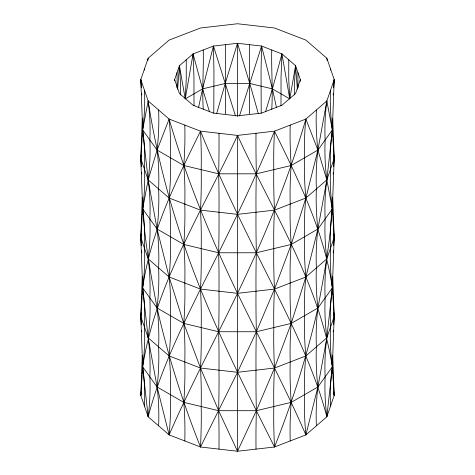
<?xml version="1.0" encoding="UTF-8"?>
<svg xmlns="http://www.w3.org/2000/svg" width="475" height="475" viewBox="0 0 475 475"><rect width="100%" height="100%" fill="white"/><g stroke="black" fill="none" stroke-linecap="round" stroke-linejoin="round"><path stroke-width="0.71" d="M249.5 113.822L249.529 44.674M194.008 105.693L193.954 76.617L193.052 53.918L213.447 46.051L237.5 43.29L261.553 46.051L281.948 53.918L295.575 65.692L300.36 79.58L300.319 81.059L300.36 79.58L295.575 93.468L281.948 105.242L261.553 113.109L237.5 115.87L213.447 113.109L193.052 105.242L179.425 93.468L174.64 79.58L179.425 65.692L193.052 53.918L202.576 88.884L209.398 111.554M294.322 94.964L294.631 80.697L295.575 65.692L297.392 89.205M177.145 87.483L177.033 72.639M271.753 49.988C271.255 69.736 272.977 89.448 271.753 109.179M213.792 113.181L213.952 71.404L213.447 46.051L202.576 88.884L198.52 107.635M288.758 59.808L288.758 79.574L289.762 98.901L272.424 88.884L249.761 83.469L225.239 83.469L202.576 88.884L185.238 98.901L179.425 65.692L177.608 89.205M297.967 72.639L297.855 87.483M297.932 87.756L297.967 86.527M276.48 107.635L272.424 88.884L261.553 46.051L261.048 71.404L261.208 113.181M142.268 118.542L140.796 158.543L142.654 208.911A316.095 253.133 -19 0 1 144.465 248.182A316.095 253.133 -19 0 1 142.666 287.874L140.796 316.457L142.654 366.831A316.095 253.133 -19 0 1 144.465 406.101M142.268 197.499L140.796 237.5L142.654 287.874A316.095 253.133 -19 0 1 144.465 327.144A316.095 253.133 -19 0 1 142.666 366.831L140.796 395.42L148.158 416.783L169.118 434.898L200.492 446.999L237.5 451.25L274.508 446.999L305.882 434.898L326.842 416.783L334.204 395.42L332.732 355.419M142.268 276.456L140.796 316.457L141.318 324.52M141.253 394.084L140.796 395.42L142.268 355.419M141.318 245.563L140.796 237.5L142.654 208.911A316.095 253.133 -19 0 0 144.465 169.225A316.095 253.133 -19 0 0 142.666 129.948L140.796 79.58L148.158 58.217L169.118 40.102L200.492 28.001L237.5 23.75L274.508 28.001L305.882 40.102L326.842 58.217L334.204 79.58L332.346 129.954A316.095 253.133 19 0 0 330.535 169.225A316.095 253.133 19 0 0 332.334 208.911L334.204 237.5L332.346 287.874A316.095 253.133 19 0 0 330.535 327.144A316.095 253.133 19 0 0 332.334 366.831L334.204 395.42L333.747 394.084M295.575 65.692L289.762 98.901L281.948 53.918L281.046 76.617L280.992 105.693M333.207 94.976L333.302 93.51M333.682 87.643L334.204 79.58L326.842 100.949L317.906 150.082L305.882 198.022L291.228 244.441L274.508 289.079L256.363 331.74L237.5 372.293L200.492 446.999C182.537 401.832 167.794 355.425 157.094 307.996C150.361 271.676 143.183 235.054 142.654 198.022A316.095 258.091 0 0 1 142.726 199.874M333.207 173.933L333.302 172.467M333.682 166.606L334.204 158.543L332.732 118.542M333.207 252.896L333.349 250.693M333.682 245.563L334.204 237.5L332.732 197.499M333.207 331.853L333.302 330.386M333.682 324.52L334.204 316.457L332.732 276.456M300.248 80.809L300.36 79.58M147.915 60.42L148.158 58.217M141.318 87.643L140.796 79.58L148.158 100.949L169.118 119.059L200.492 131.165C222.365 185.078 248.413 237.126 274.508 289.079C294.868 330.351 315.139 372.085 326.842 416.783L332.346 366.831L334.204 316.457L332.346 287.874A316.095 253.133 19 0 1 330.535 248.182A316.095 253.133 19 0 1 332.334 208.911L334.204 158.543L332.346 129.954A316.095 253.133 19 0 1 330.535 90.268M193.052 53.918L185.238 98.901L186.242 79.574L186.242 59.808M332.274 199.874A316.095 258.091 0 0 1 332.358 198.022C331.799 235.054 324.645 271.676 317.906 307.996C307.206 355.425 292.463 401.832 274.508 446.999C248.413 395.046 222.365 342.992 200.492 289.079C176.296 228.493 157.997 165.502 148.158 100.949L142.654 129.954L140.796 158.543L141.318 166.606M332.274 120.917A316.095 258.091 0 0 1 332.358 119.059L332.346 129.954L326.842 179.906L317.906 229.039L305.882 276.978L291.228 323.404L274.508 368.042L256.363 410.697L237.5 451.25L218.637 410.697L200.492 368.042L183.772 323.404L169.118 276.978L157.094 229.039L142.654 208.911L148.158 179.906L157.094 150.082L169.118 119.059C186.527 179.111 210.401 237.049 237.5 293.33C260.235 340.551 285 386.804 305.882 434.898L317.906 386.959L326.842 337.826L332.346 287.874L332.346 276.978A316.095 258.091 0 0 0 332.274 278.837M281.948 53.918L272.424 88.884L265.602 111.554M216.642 113.745L225.239 83.469L237.5 43.29L249.761 83.469L258.358 113.745M142.726 357.794A316.095 258.091 0 0 0 142.643 355.941L142.654 366.831L148.158 416.783C159.861 372.085 180.132 330.351 200.492 289.079C226.587 237.126 252.635 185.078 274.508 131.165L305.882 119.059L326.842 100.949L332.346 129.954L317.906 150.082L291.228 165.484L256.363 173.82L218.637 173.82L183.772 165.484L157.094 150.082L142.654 129.954L142.654 119.059A316.095 258.091 0 0 1 142.726 120.917M239.507 115.906L261.553 46.051M144.465 90.268A316.095 253.133 -19 0 1 142.666 129.954L148.158 179.906L157.094 229.039L183.772 244.441L218.637 252.777L256.363 252.777L291.228 244.441L317.906 229.039L332.346 208.911L326.842 179.906L317.906 150.082L305.882 119.059C288.473 179.111 264.599 237.049 237.5 293.33C214.765 340.551 190 386.804 169.118 434.898L157.094 386.959L148.158 337.826L142.654 287.874L142.654 276.978A316.095 258.091 0 0 1 142.726 278.837M141.253 157.207L140.796 158.543A316.095 258.091 0 0 1 141.443 163.459M141.253 236.164L140.796 237.5A316.095 258.091 0 0 1 141.443 242.422M141.253 315.121L140.796 316.457A316.095 258.091 0 0 1 141.443 321.379M200.492 131.165C175.987 181.159 150.64 232.156 142.654 287.874L157.094 307.996L183.772 323.404L218.637 331.74L256.363 331.74L291.228 323.404L317.906 307.996L332.346 287.874C324.36 232.156 299.012 181.159 274.508 131.165L237.5 135.411L200.492 131.165A316.095 98.764 -76.6 0 1 201.198 169.658A316.095 98.77 -76.6 0 1 200.498 210.116A316.095 98.764 -76.6 0 1 201.198 248.615A316.095 98.77 -76.6 0 1 200.498 289.073A316.095 98.764 -76.6 0 1 201.198 327.578A316.095 98.77 -76.6 0 1 200.498 368.036A316.095 98.764 -76.6 0 1 201.198 406.535A316.095 98.77 -76.6 0 1 200.498 446.993M330.535 406.101A316.095 253.133 19 0 1 332.334 366.831C319.337 283.308 272.306 210.942 237.5 135.411C202.688 210.942 155.675 283.314 142.654 366.831L157.094 386.959L183.772 402.361L218.637 410.697L256.363 410.697L291.228 402.361L317.906 386.959L332.346 366.831L332.346 355.941A316.095 258.091 0 0 0 332.274 357.794M333.747 157.207L334.204 158.543A316.095 258.091 0 0 0 333.557 163.459M333.747 236.164L334.204 237.5A316.095 258.091 0 0 0 333.557 242.422M333.747 315.121L334.204 316.457A316.095 258.091 0 0 0 333.557 321.379M235.493 115.906L213.447 46.051M326.842 58.217L327.085 60.42M174.64 79.58L174.752 80.809M179.425 65.692L180.369 80.697L180.678 94.964M141.698 93.51L141.793 94.976M141.698 172.467L141.793 173.933M141.651 250.693L141.793 252.896M141.698 330.386L141.793 331.853M177.033 86.527L177.068 87.756M203.247 109.179C202.023 89.448 203.745 69.736 203.247 49.988M225.471 44.674L225.5 113.822M237.5 43.29L237.5 116.387M237.5 135.411L237.5 451.25M142.809 371.391A316.095 258.091 0 0 1 142.755 373.237M141.295 391.727A316.095 258.091 0 0 1 140.808 395.42M184.799 440.954A316.095 143.391 -68.9 0 0 183.783 402.355A316.095 143.391 -68.9 0 0 184.799 361.997A316.095 143.391 -68.9 0 0 183.783 323.392A316.095 143.391 -68.9 0 0 184.799 283.035A316.095 143.391 -68.9 0 0 183.783 244.435A316.095 143.391 -68.9 0 0 184.799 204.078A316.095 143.391 -68.9 0 0 183.783 165.478A316.095 143.391 -68.9 0 0 184.799 125.115M218.637 410.691A316.095 50.35 -83.4 0 1 218.993 449.13M305.87 434.892A316.095 182.501 60 0 1 304.576 394.666A316.095 182.501 60 0 1 305.87 355.929A316.095 182.501 60 0 1 304.576 315.703A316.095 182.501 60 0 1 305.87 276.973A316.095 182.501 60 0 1 304.576 236.746A316.095 182.501 60 0 1 305.87 198.016A316.095 182.501 60 0 1 304.576 157.783A316.095 182.501 60 0 1 305.87 119.053M290.201 440.954A316.095 143.391 68.9 0 1 291.217 402.355A316.095 143.391 68.9 0 1 290.201 361.992A316.095 143.391 68.9 0 1 291.217 323.392A316.095 143.391 68.9 0 1 290.201 283.035A316.095 143.391 68.9 0 1 291.217 244.435A316.095 143.391 68.9 0 1 290.201 204.078A316.095 143.391 68.9 0 1 291.217 165.478A316.095 143.391 68.9 0 1 290.201 125.115M326.83 416.783A316.095 238.444 35.7 0 1 325.137 376.895A316.095 238.444 35.7 0 1 326.83 337.82A316.095 238.444 35.7 0 1 325.137 297.938A316.095 238.444 35.7 0 1 326.83 258.863A316.095 238.444 35.7 0 1 325.137 218.981A316.095 238.444 35.7 0 1 326.83 179.9A316.095 238.444 35.7 0 1 325.137 140.018A316.095 238.444 35.7 0 1 326.83 100.943M316.368 425.843A316.095 214.593 49.2 0 1 317.894 386.953A316.095 214.593 49.2 0 1 316.368 346.887A316.095 214.593 49.2 0 1 317.894 307.99A316.095 214.593 49.2 0 1 316.368 267.924A316.095 214.593 49.2 0 1 317.894 229.033A316.095 214.593 49.2 0 1 316.368 188.967A316.095 214.593 49.2 0 1 317.894 150.076A316.095 214.593 49.2 0 1 316.368 110.01M333.557 84.502A316.095 258.091 0 0 1 334.192 79.58M330.481 70.14A316.095 253.133 -19 0 1 330.535 68.899M274.502 131.153A316.095 98.764 76.6 0 0 273.802 169.658A316.095 98.77 76.6 0 0 274.502 210.116A316.095 98.764 76.6 0 0 273.802 248.615A316.095 98.77 76.6 0 0 274.502 289.073A316.095 98.764 76.6 0 0 273.802 327.578A316.095 98.77 76.6 0 0 274.502 368.036A316.095 98.764 76.6 0 0 273.802 406.535A316.095 98.77 76.6 0 0 274.502 446.993M169.13 119.053A316.095 182.501 -60 0 1 170.424 157.783A316.095 182.501 -60 0 1 169.13 198.016A316.095 182.501 -60 0 1 170.424 236.746A316.095 182.501 -60 0 1 169.13 276.973A316.095 182.501 -60 0 1 170.424 315.703A316.095 182.501 -60 0 1 169.13 355.935A316.095 182.501 -60 0 1 170.424 394.666A316.095 182.501 -60 0 1 169.13 434.892M144.465 68.899A316.095 253.133 19 0 1 144.519 70.14M333.705 154.85A316.095 258.091 0 0 0 334.192 158.543L326.842 179.906L305.882 198.022L274.508 210.122L237.5 214.373L200.492 210.122L169.118 198.022L148.158 179.906L140.796 158.543A316.095 258.091 0 0 0 141.295 154.85M332.245 136.361A316.095 258.091 0 0 1 332.191 134.508M256.007 133.291A316.095 50.35 83.4 0 0 256.363 173.814A316.095 50.35 83.4 0 0 256.007 212.254A316.095 50.35 83.4 0 0 256.363 252.771A316.095 50.35 83.4 0 0 256.007 291.211A316.095 50.35 83.4 0 0 256.363 331.734A316.095 50.35 83.4 0 0 256.007 370.168A316.095 50.35 83.4 0 0 256.363 410.691M218.993 133.297A316.095 50.35 -83.4 0 1 218.637 173.814A316.095 50.35 -83.4 0 1 218.993 212.254A316.095 50.35 -83.4 0 1 218.637 252.771A316.095 50.35 -83.4 0 1 218.993 291.211A316.095 50.35 -83.4 0 1 218.637 331.734A316.095 50.35 -83.4 0 1 218.993 370.173A316.095 50.35 -83.4 0 1 218.637 410.691M158.632 110.01A316.095 214.593 -49.2 0 1 157.106 150.076A316.095 214.593 -49.2 0 1 158.632 188.967A316.095 214.593 -49.2 0 1 157.106 229.033A316.095 214.593 -49.2 0 1 158.632 267.924A316.095 214.593 -49.2 0 1 157.106 307.996A316.095 214.593 -49.2 0 1 158.632 346.887A316.095 214.593 -49.2 0 1 157.106 386.953A316.095 214.593 -49.2 0 1 158.632 425.843M148.17 100.943A316.095 238.444 -35.7 0 1 149.863 140.018A316.095 238.444 -35.7 0 1 148.17 179.906A316.095 238.444 -35.7 0 1 149.863 218.975A316.095 238.444 -35.7 0 1 148.17 258.863A316.095 238.444 -35.7 0 1 149.863 297.938A316.095 238.444 -35.7 0 1 148.17 337.826A316.095 238.444 -35.7 0 1 149.863 376.895A316.095 238.444 -35.7 0 1 148.17 416.783M142.809 134.508A316.095 258.091 0 0 1 142.755 136.361M140.808 79.58A316.095 258.091 0 0 1 141.443 84.502M333.705 233.807A316.095 258.091 0 0 0 334.192 237.5L326.842 258.863L305.882 276.978L274.508 289.079L237.5 293.33L200.492 289.079L169.118 276.978L148.158 258.863L140.796 237.5A316.095 258.091 0 0 0 141.295 233.807M332.227 214.706A316.095 258.091 0 0 1 332.191 213.471M142.809 213.471A316.095 258.091 0 0 1 142.773 214.706M333.705 312.77A316.095 258.091 0 0 0 334.192 316.463L326.842 337.826L305.882 355.935L274.508 368.042L237.5 372.293L200.492 368.042L169.118 355.935L148.158 337.826L140.796 316.457A316.095 258.091 0 0 0 141.295 312.77M332.245 294.28A316.095 258.091 0 0 1 332.209 293.045M142.791 293.045A316.095 258.091 0 0 1 142.755 294.28M334.192 395.42A316.095 258.091 0 0 1 333.705 391.727M332.245 373.237A316.095 258.091 0 0 1 332.191 371.391M256.007 449.13A316.095 50.35 83.4 0 1 256.363 410.691"/></g></svg>
